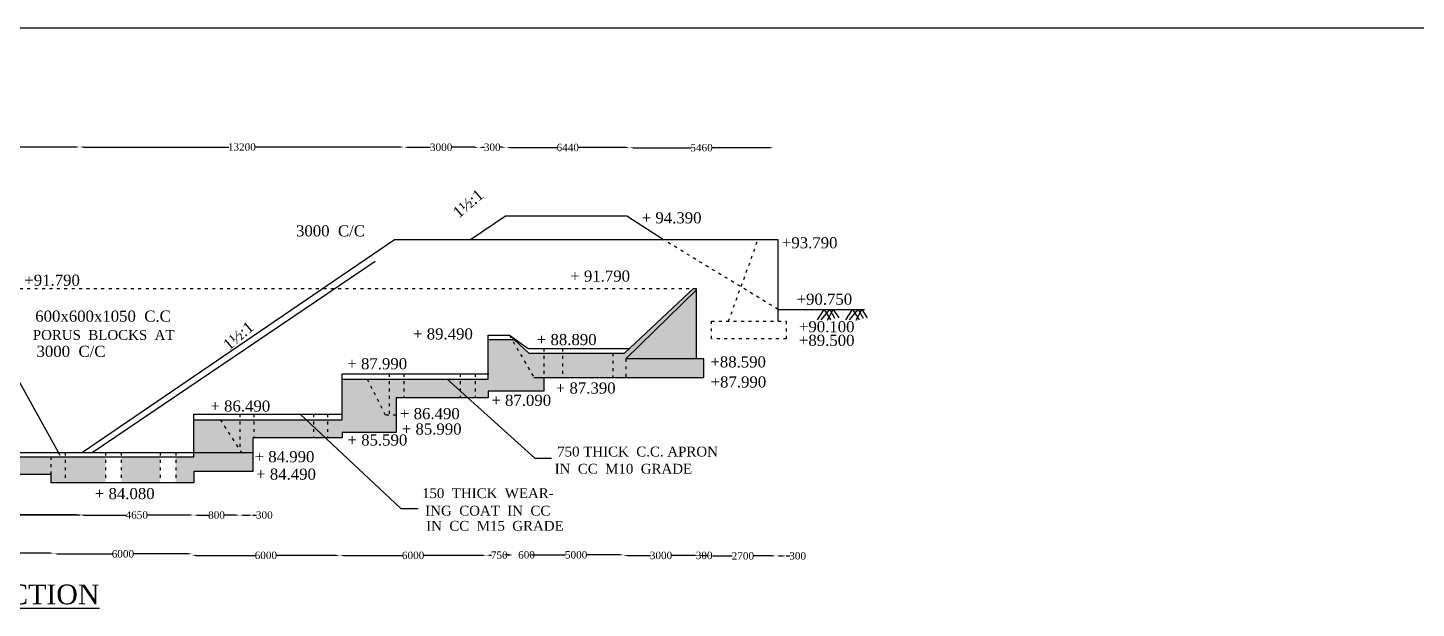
# Model space of a CAD drawing. Header units: millimetres. Extents: x 3154 to 175062, y 3900 to 113809.
# Drawn here: x 31621 to 87885, y 90282 to 113809 of the extents above; entities that cross this region are included whole.
import ezdxf

# ---------------------------------------------------------------- set-up
doc = ezdxf.new("R2010")
doc.units = ezdxf.units.MM
doc.header["$MEASUREMENT"] = 0
doc.header["$PDMODE"] = 66
doc.header["$PDSIZE"] = 170
doc.linetypes.add('ACAD_ISO03W100', pattern=[30, 12, -18])
for name, color, linetype in [('DIM', 5, 'Continuous'), ('DOT LINE', 3, 'ACAD_ISO03W100'), ('DWG. LINE', 1, 'Continuous'), ('HATCH', 2, 'Continuous'), ('TEXT', 7, 'Continuous')]:
    doc.layers.add(name, color=color, linetype=linetype)
doc.layers.add('TITLE', color=7, linetype='Continuous', lineweight=30)
doc.styles.get("Standard").update_dxf_attribs({"font": 'TIMES.TTF', "height": 300})
doc.dimstyles.get("Standard").update_dxf_attribs({"dimtxt": 300, "dimasz": 150, "dimexe": 0.18, "dimexo": 0.0625, "dimgap": 0.09, "dimtad": 0, "dimtih": 1, "dimtoh": 1, "dimdec": 1, "dimzin": 0, "dimdsep": 46, "dimtxsty": 'Standard', "dimcen": 0.09, "dimse1": 1, "dimse2": 1, "dimclrd": 5, "dimclre": 5, "dimclrt": 4, "dimadec": 0, "dimazin": 0, "dimtfac": 1, "dimtdec": 1, "dimtofl": 0, "dimtmove": 0, "dimatfit": 3, "dimfxl": 1, "dimtolj": 1, "dimtzin": 0, "dimarcsym": 0})

# ---------------------------------------------------------------- blocks, each defined once
blk = doc.blocks.new('*D2')
at = {"layer": 'Defpoints', "color": 0}
for p in [(19639, 94067), (33739, 94067), (33739, 94067)]:
    blk.add_point(p, dxfattribs=at)
at = {"layer": 'DIM', "color": 5, "lineweight": -2}
for p, q in [((19789, 94067), (26169, 94067)), ((33589, 94067), (27209, 94067))]:
    blk.add_line(p, q, dxfattribs=at)
at = {"layer": 'DIM', "color": 5}
for points in [[(19789, 94092), (19789, 94042), (19639, 94067)], [(33589, 94092), (33589, 94042), (33739, 94067)]]:
    blk.add_solid(points, dxfattribs=at)
at = {"layer": 'DIM', "color": 4, "insert": (26689, 94067), "char_height": 300, "attachment_point": 5}
blk.add_mtext('\\A1;14100', dxfattribs=at)
blk = doc.blocks.new('*D4')
at = {"layer": 'Defpoints', "color": 0}
for p in [(19614, 108954), (33724, 108976), (33724, 108954)]:
    blk.add_point(p, dxfattribs=at)
at = {"layer": 'DIM', "color": 5, "lineweight": -2}
for p, q in [((19764, 108976), (26149, 108976)), ((33574, 108976), (27188, 108976))]:
    blk.add_line(p, q, dxfattribs=at)
at = {"layer": 'DIM', "color": 5}
for points in [[(19764, 109001), (19764, 108951), (19614, 108976)], [(33574, 109001), (33574, 108951), (33724, 108976)]]:
    blk.add_solid(points, dxfattribs=at)
at = {"layer": 'DIM', "color": 4, "insert": (26668, 108976), "char_height": 300, "attachment_point": 5}
blk.add_mtext('\\A1;14100', dxfattribs=at)
blk = doc.blocks.new('*D5')
at = {"layer": 'Defpoints', "color": 0}
for p in [(33730, 108947), (46860, 108976), (46860, 108947)]:
    blk.add_point(p, dxfattribs=at)
at = {"layer": 'DIM', "color": 5, "lineweight": -2}
for p, q in [((33880, 108976), (39775, 108976)), ((46710, 108976), (40815, 108976))]:
    blk.add_line(p, q, dxfattribs=at)
at = {"layer": 'DIM', "color": 5}
for points in [[(33880, 109001), (33880, 108951), (33730, 108976)], [(46710, 109001), (46710, 108951), (46860, 108976)]]:
    blk.add_solid(points, dxfattribs=at)
at = {"layer": 'DIM', "color": 4, "insert": (40295, 108976), "char_height": 300, "attachment_point": 5}
blk.add_mtext('\\A1;13200', dxfattribs=at)
blk = doc.blocks.new('*D6')
at = {"layer": 'Defpoints', "color": 0}
for p in [(46860, 108976), (49886, 108976), (49886, 108964)]:
    blk.add_point(p, dxfattribs=at)
at = {"layer": 'DIM', "color": 5, "lineweight": -2}
for p, q in [((47010, 108964), (47946, 108964)), ((49736, 108964), (48799, 108964))]:
    blk.add_line(p, q, dxfattribs=at)
at = {"layer": 'DIM', "color": 5}
for points in [[(47010, 108989), (47010, 108939), (46860, 108964)], [(49736, 108989), (49736, 108939), (49886, 108964)]]:
    blk.add_solid(points, dxfattribs=at)
at = {"layer": 'DIM', "color": 4, "insert": (48372, 108964), "char_height": 300, "attachment_point": 5}
blk.add_mtext('\\A1;3000', dxfattribs=at)
blk = doc.blocks.new('*D7')
at = {"layer": 'Defpoints', "color": 0}
for p in [(49886, 108964), (50998, 108964), (50998, 108964)]:
    blk.add_point(p, dxfattribs=at)
at = {"layer": 'DIM', "color": 5, "lineweight": -2}
for p, q in [((50036, 108964), (50126, 108964)), ((50848, 108964), (50757, 108964))]:
    blk.add_line(p, q, dxfattribs=at)
at = {"layer": 'DIM', "color": 5}
for points in [[(50036, 108989), (50036, 108939), (49886, 108964)], [(50848, 108989), (50848, 108939), (50998, 108964)]]:
    blk.add_solid(points, dxfattribs=at)
at = {"layer": 'DIM', "color": 4, "insert": (50442, 108964), "char_height": 300, "attachment_point": 5}
blk.add_mtext('\\A1;300', dxfattribs=at)
blk = doc.blocks.new('*D8')
at = {"layer": 'Defpoints', "color": 0}
for p in [(50997.5, 108964), (56010.5, 108964), (56010.5, 108954)]:
    blk.add_point(p, dxfattribs=at)
at = {"layer": 'DIM', "color": 5, "lineweight": -2}
for p, q in [((51147.5, 108954), (53078.35124, 108954)), ((55860.5, 108954), (53929.64876, 108954))]:
    blk.add_line(p, q, dxfattribs=at)
at = {"layer": 'DIM', "color": 5}
for points in [[(51147.5, 108979), (51147.5, 108929), (50997.5, 108954)], [(55860.5, 108979), (55860.5, 108929), (56010.5, 108954)]]:
    blk.add_solid(points, dxfattribs=at)
at = {"layer": 'DIM', "color": 4, "insert": (53504, 108954), "char_height": 300, "attachment_point": 5}
blk.add_mtext('\\A1;6440', dxfattribs=at)
blk = doc.blocks.new('*D9')
at = {"layer": 'Defpoints', "color": 0}
for p in [(56010, 108954), (61838, 108954), (61838, 108948)]:
    blk.add_point(p, dxfattribs=at)
at = {"layer": 'DIM', "color": 5, "lineweight": -2}
for p, q in [((56160, 108948), (58499, 108948)), ((61688, 108948), (59349, 108948))]:
    blk.add_line(p, q, dxfattribs=at)
at = {"layer": 'DIM', "color": 5}
for points in [[(56160, 108972), (56160, 108922), (56010, 108948)], [(61688, 108972), (61688, 108922), (61838, 108948)]]:
    blk.add_solid(points, dxfattribs=at)
at = {"layer": 'DIM', "color": 4, "insert": (58924, 108948), "char_height": 300, "attachment_point": 5}
blk.add_mtext('\\A1;5460', dxfattribs=at)
blk = doc.blocks.new('*D11')
at = {"layer": 'Defpoints', "color": 0}
for p in [(33739, 94067), (38337, 94067), (38337, 94060)]:
    blk.add_point(p, dxfattribs=at)
at = {"layer": 'DIM', "color": 5, "lineweight": -2}
for p, q in [((33889, 94060), (35606, 94060)), ((38187, 94060), (36470, 94060))]:
    blk.add_line(p, q, dxfattribs=at)
at = {"layer": 'DIM', "color": 5}
for points in [[(33889, 94086), (33889, 94036), (33739, 94060)], [(38187, 94086), (38187, 94036), (38337, 94060)]]:
    blk.add_solid(points, dxfattribs=at)
at = {"layer": 'DIM', "color": 4, "insert": (36038, 94060), "char_height": 300, "attachment_point": 5}
blk.add_mtext('\\A1;4650', dxfattribs=at)
blk = doc.blocks.new('*D12')
at = {"layer": 'Defpoints', "color": 0}
for p in [(38337, 94060), (40202, 94060), (40202, 94056)]:
    blk.add_point(p, dxfattribs=at)
at = {"layer": 'DIM', "color": 5, "lineweight": -2}
for p, q in [((38487, 94056), (38959, 94056)), ((40052, 94056), (39581, 94056))]:
    blk.add_line(p, q, dxfattribs=at)
at = {"layer": 'DIM', "color": 5}
for points in [[(38487, 94081), (38487, 94031), (38337, 94056)], [(40052, 94081), (40052, 94031), (40202, 94056)]]:
    blk.add_solid(points, dxfattribs=at)
at = {"layer": 'DIM', "color": 4, "insert": (39270, 94056), "char_height": 300, "attachment_point": 5}
blk.add_mtext('\\A1;800', dxfattribs=at)
blk = doc.blocks.new('*D13')
at = {"layer": 'Defpoints', "color": 0}
for p in [(40202, 94056), (40741, 94056), (40741, 94056)]:
    blk.add_point(p, dxfattribs=at)
at = {"layer": 'DIM', "color": 5, "lineweight": -2}
for p, q in [((40352, 94056), (40591, 94056)), ((40741, 94056), (40891, 94056))]:
    blk.add_line(p, q, dxfattribs=at)
at = {"layer": 'DIM', "color": 5}
for points in [[(40352, 94081), (40352, 94031), (40202, 94056)], [(40591, 94081), (40591, 94031), (40741, 94056)]]:
    blk.add_solid(points, dxfattribs=at)
at = {"layer": 'DIM', "color": 4, "insert": (41206, 94056), "char_height": 300, "attachment_point": 5}
blk.add_mtext('\\A1;300', dxfattribs=at)
blk = doc.blocks.new('*D14')
at = {"layer": 'Defpoints', "color": 0}
for p in [(19615, 92567), (32680, 92567), (32680, 92514)]:
    blk.add_point(p, dxfattribs=at)
at = {"layer": 'DIM', "color": 5, "lineweight": -2}
for p, q in [((19765, 92514), (25627, 92514)), ((32530, 92514), (26667, 92514))]:
    blk.add_line(p, q, dxfattribs=at)
at = {"layer": 'DIM', "color": 5}
for points in [[(19765, 92540), (19765, 92490), (19615, 92514)], [(32530, 92540), (32530, 92490), (32680, 92514)]]:
    blk.add_solid(points, dxfattribs=at)
at = {"layer": 'DIM', "color": 4, "insert": (26147, 92514), "char_height": 300, "attachment_point": 5}
blk.add_mtext('\\A1;12750', dxfattribs=at)
blk = doc.blocks.new('*D15')
at = {"layer": 'Defpoints', "color": 0}
for p in [(32679.5, 92514.5), (38272, 92514.5), (38272, 92484.5)]:
    blk.add_point(p, dxfattribs=at)
at = {"layer": 'DIM', "color": 5, "lineweight": -2}
for p, q in [((32829.5, 92484.5), (35050.10124, 92484.5)), ((38122, 92484.5), (35901.39876, 92484.5))]:
    blk.add_line(p, q, dxfattribs=at)
at = {"layer": 'DIM', "color": 5}
for points in [[(32829.5, 92509.5), (32829.5, 92459.5), (32679.5, 92484.5)], [(38122, 92509.5), (38122, 92459.5), (38272, 92484.5)]]:
    blk.add_solid(points, dxfattribs=at)
at = {"layer": 'DIM', "color": 4, "insert": (35475.75, 92484.5), "char_height": 300, "attachment_point": 5}
blk.add_mtext('\\A1;6000', dxfattribs=at)
blk = doc.blocks.new('*D16')
at = {"layer": 'Defpoints', "color": 0}
for p in [(38272, 92484.5), (44266, 92484.5), (44266, 92423.5)]:
    blk.add_point(p, dxfattribs=at)
at = {"layer": 'DIM', "color": 5, "lineweight": -2}
for p, q in [((38422, 92423.5), (40843.35124, 92423.5)), ((44116, 92423.5), (41694.64876, 92423.5))]:
    blk.add_line(p, q, dxfattribs=at)
at = {"layer": 'DIM', "color": 5}
for points in [[(38422, 92448.5), (38422, 92398.5), (38272, 92423.5)], [(44116, 92448.5), (44116, 92398.5), (44266, 92423.5)]]:
    blk.add_solid(points, dxfattribs=at)
at = {"layer": 'DIM', "color": 4, "insert": (41269, 92423.5), "char_height": 300, "attachment_point": 5}
blk.add_mtext('\\A1;6000', dxfattribs=at)
blk = doc.blocks.new('*D17')
at = {"layer": 'Defpoints', "color": 0}
for p in [(44266, 92423.5), (50205.5, 92423.5), (50205.5, 92421)]:
    blk.add_point(p, dxfattribs=at)
at = {"layer": 'DIM', "color": 5, "lineweight": -2}
for p, q in [((44416, 92421), (46810.10124, 92421)), ((50055.5, 92421), (47661.39876, 92421))]:
    blk.add_line(p, q, dxfattribs=at)
at = {"layer": 'DIM', "color": 5}
for points in [[(44416, 92446), (44416, 92396), (44266, 92421)], [(50055.5, 92446), (50055.5, 92396), (50205.5, 92421)]]:
    blk.add_solid(points, dxfattribs=at)
at = {"layer": 'DIM', "color": 4, "insert": (47235.75, 92421), "char_height": 300, "attachment_point": 5}
blk.add_mtext('\\A1;6000', dxfattribs=at)
blk = doc.blocks.new('*D18')
at = {"layer": 'Defpoints', "color": 0}
for p in [(50201, 92420), (51254, 92430), (51254, 92420)]:
    blk.add_point(p, dxfattribs=at)
at = {"layer": 'DIM', "color": 5, "lineweight": -2}
for p, q in [((50351, 92430), (50411, 92430)), ((51104, 92430), (51044, 92430))]:
    blk.add_line(p, q, dxfattribs=at)
at = {"layer": 'DIM', "color": 5}
for points in [[(50351, 92454), (50351, 92404), (50201, 92430)], [(51104, 92454), (51104, 92404), (51254, 92430)]]:
    blk.add_solid(points, dxfattribs=at)
at = {"layer": 'DIM', "color": 4, "insert": (50727, 92430), "char_height": 300, "attachment_point": 5}
blk.add_mtext('\\A1;750', dxfattribs=at)
blk = doc.blocks.new('*D19')
at = {"layer": 'Defpoints', "color": 0}
for p in [(51254, 92429.5), (51924, 92445), (51924, 92429.5)]:
    blk.add_point(p, dxfattribs=at)
at = {"layer": 'DIM', "color": 5, "lineweight": -2}
for p, q in [((51104, 92445), (50954, 92445)), ((52074, 92445), (52224, 92445))]:
    blk.add_line(p, q, dxfattribs=at)
at = {"layer": 'DIM', "color": 5}
for points in [[(51104, 92470), (51104, 92420), (51254, 92445)], [(52074, 92470), (52074, 92420), (51924, 92445)]]:
    blk.add_solid(points, dxfattribs=at)
at = {"layer": 'DIM', "color": 4, "insert": (51831.5, 92445), "char_height": 300, "attachment_point": 5}
blk.add_mtext('\\A1;600', dxfattribs=at)
blk = doc.blocks.new('*D20')
at = {"layer": 'Defpoints', "color": 0}
for p in [(51924, 92445), (55758, 92445), (55758, 92445)]:
    blk.add_point(p, dxfattribs=at)
at = {"layer": 'DIM', "color": 5, "lineweight": -2}
for p, q in [((52074, 92445), (53417, 92445)), ((55608, 92445), (54266, 92445))]:
    blk.add_line(p, q, dxfattribs=at)
at = {"layer": 'DIM', "color": 5}
for points in [[(52074, 92470), (52074, 92420), (51924, 92445)], [(55608, 92470), (55608, 92420), (55758, 92445)]]:
    blk.add_solid(points, dxfattribs=at)
at = {"layer": 'DIM', "color": 4, "insert": (53841, 92445), "char_height": 300, "attachment_point": 5}
blk.add_mtext('\\A1;5000', dxfattribs=at)
blk = doc.blocks.new('*D21')
at = {"layer": 'Defpoints', "color": 0}
for p in [(55758, 92427), (58803, 92427), (58803, 92420)]:
    blk.add_point(p, dxfattribs=at)
at = {"layer": 'DIM', "color": 5, "lineweight": -2}
for p, q in [((55908, 92420), (56855, 92420)), ((58653, 92420), (57707, 92420))]:
    blk.add_line(p, q, dxfattribs=at)
at = {"layer": 'DIM', "color": 5}
for points in [[(55908, 92445), (55908, 92395), (55758, 92420)], [(58653, 92445), (58653, 92395), (58803, 92420)]]:
    blk.add_solid(points, dxfattribs=at)
at = {"layer": 'DIM', "color": 4, "insert": (57281, 92420), "char_height": 300, "attachment_point": 5}
blk.add_mtext('\\A1;3000', dxfattribs=at)
blk = doc.blocks.new('*D22')
at = {"layer": 'Defpoints', "color": 0}
for p in [(58803, 92420), (59256, 92420), (59256, 92420)]:
    blk.add_point(p, dxfattribs=at)
at = {"layer": 'DIM', "color": 5, "lineweight": -2}
blk.add_line((58953, 92420), (59106, 92420), dxfattribs=at)
at = {"layer": 'DIM', "color": 5}
for points in [[(58953, 92445), (58953, 92395), (58803, 92420)], [(59106, 92445), (59106, 92395), (59256, 92420)]]:
    blk.add_solid(points, dxfattribs=at)
at = {"layer": 'DIM', "color": 4, "insert": (59029.5, 92420), "char_height": 300, "attachment_point": 5}
blk.add_mtext('\\A1;300', dxfattribs=at)
blk = doc.blocks.new('*D23')
at = {"layer": 'Defpoints', "color": 0}
for p in [(59256, 92427), (61942, 92427), (61942, 92402)]:
    blk.add_point(p, dxfattribs=at)
at = {"layer": 'DIM', "color": 5, "lineweight": -2}
for p, q in [((59406, 92402), (60168, 92402)), ((61792, 92402), (61029, 92402))]:
    blk.add_line(p, q, dxfattribs=at)
at = {"layer": 'DIM', "color": 5}
for points in [[(59406, 92427), (59406, 92377), (59256, 92402)], [(61792, 92427), (61792, 92377), (61942, 92402)]]:
    blk.add_solid(points, dxfattribs=at)
at = {"layer": 'DIM', "color": 4, "insert": (60599, 92402), "char_height": 300, "attachment_point": 5}
blk.add_mtext('\\A1;2700', dxfattribs=at)
blk = doc.blocks.new('*D24')
at = {"layer": 'Defpoints', "color": 0}
for p in [(61942, 92402), (62354, 92402), (62354, 92402)]:
    blk.add_point(p, dxfattribs=at)
at = {"layer": 'DIM', "color": 5, "lineweight": -2}
for p, q in [((62092, 92402), (62204, 92402)), ((62354, 92402), (62504, 92402))]:
    blk.add_line(p, q, dxfattribs=at)
at = {"layer": 'DIM', "color": 5}
for points in [[(62092, 92427), (62092, 92377), (61942, 92402)], [(62204, 92427), (62204, 92377), (62354, 92402)]]:
    blk.add_solid(points, dxfattribs=at)
at = {"layer": 'DIM', "color": 4, "insert": (62819, 92402), "char_height": 300, "attachment_point": 5}
blk.add_mtext('\\A1;300', dxfattribs=at)

msp = doc.modelspace()

# ---------------------------------------------------------------- hatches: boundary and pattern name
at = {"layer": 'HATCH'}
h = msp.add_hatch(dxfattribs=at)
h.set_pattern_fill('AR-CONC', color=256, scale=100, style=0)
h.set_pattern_definition([(50, (0, 0), (717.2602, -62.752), [75, -825]), (355, (0, 0), (-138.7513, 752.192), [60, -660]), (100.4514, (59.8, -5.2), (578.5094, 689.4395), [63.74, -701.142]), (46.1842, (0, 200), (1067.241, -165.519), [112.5, -1237.5]), (96.6356, (88.9, 186.2), (934.663, 974.118), [95.61, -1051.713]), (351.1842, (0, 200), (934.662, 974.119), [90, -990]), (21, (100, 150), (596.907, -402.619), [75, -825]), (326, (100, 150), (243.3153, 725.15), [60, -660]), (71.4514, (149.74, 116.45), (840.2226, 322.5305), [63.74, -701.142]), (37.5, (0, 0), (12.15986, 332.89385), [0, -652, 0, -670, 0, -662.5]), (7.5, (0, 0), (263.0695, 394.4117), [0, -382, 0, -637, 0, -252.5]), (327.5, (-223, 0), (533.82244, -22.5549), [0, -250, 0, -780, 0, -1035]), (317.5, (-323, 0), (583.1862, 100.105), [0, -325, 0, -518, 0, -735])])
h.paths.add_polyline_path([(21307.5, 96419), (20734, 96419), (20734, 95703.5), (21307.5, 95703.5)])
h.paths.add_polyline_path([(23671.5, 96419), (21307.5, 96419), (21307.5, 95703.5), (23671.5, 95703.5)])
h.paths.add_polyline_path([(24292, 96419), (23671.5, 96419), (23671.5, 95703.5), (24292, 95703.5)])
h.paths.add_polyline_path([(26480.75, 96419), (24292, 96419), (24292, 95703.5), (26480.75, 95703.5)])
h.paths.add_polyline_path([(27122.5, 96419), (26480.75, 96419), (26480.75, 95703.5), (27122.5, 95703.5)])
h.paths.add_polyline_path([(29656, 96419), (27122.5, 96419), (27122.5, 95703.5), (29656, 95703.5)])
h.paths.add_polyline_path([(30233, 96419), (29656, 96419), (29656, 95703.5), (30233, 95703.5)])
h.paths.add_polyline_path([(32573.5, 96419), (30233, 96419), (30233, 95703.5), (32573.5, 95703.5)])
h.paths.add_polyline_path([(33133.5, 96419), (32573.5, 96419), (32573.5, 95703.5), (32573.5, 95365.5), (33133.5, 95365.5)])
h.paths.add_polyline_path([(34772.5, 96419), (33133.5, 96419), (33133.5, 95365.5), (34772.5, 95365.5)])
h.paths.add_polyline_path([(36979.5, 96419), (35408.5, 96419), (35408.5, 95365.5), (36979.5, 95365.5)])
h.paths.add_polyline_path([(38355.5, 95830), (40736.5, 95830), (40736.5, 96556), (40736.5, 96592.5), (38368.5, 96592.5), (38344, 96592.5), (38344, 96419), (37614, 96419), (37614, 95365.5), (38355.5, 95365.5)])
h.paths.add_polyline_path([(40736.5, 97184), (44361, 97184), (44361, 97408), (46551, 97408), (46551, 98109), (46119.5, 98109), (45387, 99563), (44360.5, 99563), (44360.5, 97923.5), (38344, 97923.5), (38344, 96592.5), (38368.5, 96592.5), (40736.5, 96592.5)])
h.paths.add_polyline_path([(52538.5, 99633.5), (52128.5, 99633.5), (51243.14, 101168), (50273, 101168), (50273, 99563), (45387, 99563), (46119.5, 98109), (46551, 98109), (46551, 98810), (49739, 98810), (50273.5, 98810), (50273.5, 99075), (52538.5, 99075)])
h.paths.add_polyline_path([(52538.5, 100616), (51931.5, 100616), (51334.28, 101168), (51243.14, 101168), (52128.5, 99633.5), (52538.5, 99633.5)], flags=17)
h.paths.add_polyline_path([(59017, 100385), (55861, 100385), (58720.5, 103191), (58720.5, 103234), (58594.38, 103233.98), (55806.5, 100616), (52538.5, 100616), (52538.5, 99633.5), (59017, 99633.5)])
h.paths.add_polyline_path([(58720.5, 103191), (55861, 100385), (58720.5, 100385)], flags=17)

# ---------------------------------------------------------------- linework, layer by layer
at = {"layer": 'DOT LINE', "ltscale": 10}
for points in [[(62026, 102394.5), (57389, 105213.5)], [(60020.5, 101917), (61208, 105210.5)], [(58720.5, 103234), (10399.42, 103227.51)], [(51139, 101348.5), (52128.5, 99633.5)], [(52538.5, 100806), (52538.5, 99633.5)], [(53286.5, 100806), (53286.5, 99633.5)], [(55325.5, 100616), (55325.5, 99633.5)], [(55861, 100385), (55861, 99633.5)], [(46263.5, 99786.5), (46263.5, 98109)], [(46862.5, 99786.5), (46862.5, 98810)], [(49136.5, 99786.5), (49136.5, 98810)], [(49755.5, 99786.5), (49755.5, 98810)], [(46551, 98109), (46119.5, 98109), (45387, 99563)], [(39416, 97923.5), (40279.5, 96592.5)], [(40209.5, 98145.5), (40209.5, 96700.4)], [(40778, 98145.5), (40778, 97184)], [(43195, 98145.5), (43195, 97184)], [(43764.5, 98145.5), (43764.5, 97184)], [(32573.5, 95703.5), (32573.5, 96592.5)], [(33133.5, 96592.5), (33133.5, 95365.5)], [(34772.5, 96592.5), (34772.5, 95365.5)], [(35408.5, 96592.5), (35408.5, 95365.5)], [(36979.5, 96592.5), (36979.5, 95365.5)], [(37614, 96592.5), (37614, 95365.5)]]:
    msp.add_lwpolyline(points, dxfattribs=at)
msp.add_lwpolyline([(59325, 101917), (62358.5, 101917), (62358.5, 101206.5), (59325, 101206.5)], close=True, dxfattribs=at)
at = {"layer": 'DWG. LINE'}
for points in [[(57389, 105213.5), (55893, 106174), (50982, 106174), (49560, 105213.5)], [(62026, 101917), (62026, 105213.5), (46475, 105213.5), (33840, 96592.5)], [(34236.5, 96592.5), (45704, 104351.5)], [(9200, 103845), (19743.5, 96419), (38344, 96419), (38344, 98145.5), (44366.5, 98145.5)], [(9291.5, 104007.5), (19824, 96592.5), (38368.5, 96592.5)], [(51139, 101348.5), (51931.5, 100616), (55806.5, 100616), (58612.5, 103251)], [(52128.5, 99633.5), (59017, 99633.5), (59017, 100385), (55861, 100385), (58720.5, 103191)], [(58720.5, 100385), (58720.5, 103234)], [(62026, 102394.5), (65527.5, 102394.5)], [(44360.5, 99563), (50273, 99563), (50273, 101348.5), (51139, 101348.5), (51893.5, 100806), (56020.5, 100806)], [(50273, 101168), (51351.5, 101168)], [(38344, 97923.5), (44360.5, 97923.5), (44360.5, 99786.5), (50298.5, 99786.5)], [(52538.5, 99633.5), (52538.5, 99075), (50273.5, 99075), (50273.5, 98810), (49739, 98810)], [(49739, 98810), (46551, 98810), (46551, 97408)], [(46551, 97408), (44361, 97408), (44361, 97184)], [(40736.5, 96556), (40736.5, 95830), (38355.5, 95830), (38355.5, 95365.5), (32573.5, 95365.5), (32573.5, 95703.5), (20388, 95703.5), (20388, 95266.5), (19556.5, 95266.5), (18454.19, 97327.09)], [(44361, 97184), (40736.5, 97184), (40736.5, 96556)], [(38368.5, 96592.5), (40736.5, 96592.5)], [(19639.29, 94067.14), (33739.29, 94067.14)]]:
    msp.add_lwpolyline(points, dxfattribs=at)
at = {"layer": 'HATCH'}
for points in [[(63616.5, 101966), (63891, 102394.5), (64156, 101967)], [(63768.5, 101964.5), (64122, 102394.5), (64314.5, 102045)], [(64028.5, 101955), (64262.5, 102394.5), (64486, 102051)], [(64772, 101966), (65046.5, 102394.5), (65311.5, 101967)], [(64924, 101964.5), (65277.5, 102394.5), (65470, 102045)], [(65184, 101955), (65418, 102394.5), (65641.5, 102051)]]:
    msp.add_lwpolyline(points, dxfattribs=at)
at = {"layer": 'TITLE'}
msp.add_line((3154.36, 113808.68), (174876.08, 113808.68), dxfattribs=at)

# ---------------------------------------------------------------- texts
at = {"layer": 'TEXT'}
for p in [(49085.3, 106069.76), (39774.3, 100710.76)]:
    msp.add_text('1½:1', height=450, rotation=40.46685, dxfattribs=at).set_placement(p)
for s, height, p in [('3000  C/C', 450, (42491, 105352.5)), ('+ 94.390', 450, (56501, 105880.5)), ('+93.790', 450, (62179.5, 104870)), ('F.S.L  +91.790', 450, (29629.5, 103352.5)), ('+ 91.790', 450, (53603.5, 103520.5)), ('+90.750', 450, (62775.5, 102584)), ('600x600x1050  C.C', 450, (31924, 101896.33)), ('+90.100', 450, (62870, 101467.5)), ('PORUS  BLOCKS  AT  ', 400, (31826, 101158.83)), ('+ 89.490', 450, (47234.5, 101175.5)), ('+ 88.890', 450, (52249, 100947.5)), ('+89.500', 450, (62870, 100916)), ('3000  C/C', 450, (31975.5, 100469.5)), ('+ 87.990', 450, (44570.5, 99966.5)), ('+88.590', 450, (59281.5, 100041.5)), ('+87.990', 450, (59292, 99228.5)), ('+ 87.390', 450, (53019.5, 98982)), ('+ 86.490', 450, (39022.5, 98251)), ('+ 87.090', 450, (50406.5, 98484.5)), ('+ 86.490', 450, (46704, 97945)), ('+ 85.990', 450, (46778, 97322)), ('+ 85.590', 450, (44577.5, 96877)), ('750 THICK  C.C. APRON', 400, (53073.5, 96431.83)), ('+ 84.990', 450, (40813, 96199)), ('+ 84.490', 450, (40876, 95491.5)), ('IN  CC  M10  GRADE', 400, (52972, 95735.83)), ('+ 84.080', 450, (34339, 94703)), ('150  THICK  WEAR-', 400, (47595.5, 94745.33)), ('ING  COAT  IN  CC', 400, (47729.5, 94036)), ('IN  CC  M15  GRADE', 400, (47765, 93422))]:
    msp.add_text(s, height=height, dxfattribs=at).set_placement(p)
at = {"layer": 'TITLE'}
msp.add_text('%%ULONGITUDINAL  SECTION', height=800, dxfattribs=at).set_placement((19689, 90442))

# ---------------------------------------------------------------- dimensions: what is measured, and where the dimension line sits
at = {"layer": 'DIM'}
for p1, p2, distance, text, picture, middle in [((19613.5, 108954), (33723.5, 108954), 22, '14100', '*D4', (26668.5, 108976)), ((33730.31, 108947.36), (46859.5, 108947.36), 28.64, '13200', '*D5', (40294.91, 108976)), ((46859.5, 108976), (49885.5, 108976), -12, '3000', '*D6', (48372.5, 108964)), ((49885.5, 108964), (50997.5, 108964), 0, '300', '*D7', (50441.5, 108964)), ((50997.5, 108964), (56010.5, 108964), -10, '6440', '*D8', (53504, 108954)), ((56010.5, 108954), (61837.5, 108954), -6.5, '5460', '*D9', (58924, 108947.5)), ((19639.29, 94067.14), (33739.29, 94067.14), 0, '14100', '*D2', (26689.29, 94067.14)), ((33739.29, 94067.14), (38337, 94067.14), -6.64, '4650', '*D11', (36038.14, 94060.5)), ((38337, 94060.5), (40202.5, 94060.5), -4.5, '800', '*D12', (39269.75, 94056)), ((40202.5, 94056), (40741, 94056), 0, '300', '*D13', (41206.45, 94056)), ((19615, 92567), (32679.5, 92567), -52.5, '12750', '*D14', (26147.25, 92514.5)), ((32679.5, 92514.5), (38272, 92514.5), -30, '6000', '*D15', (35475.75, 92484.5)), ((38272, 92484.5), (44266, 92484.5), -61, '6000', '*D16', (41269, 92423.5)), ((44266, 92423.5), (50205.5, 92423.5), -2.5, '6000', '*D17', (47235.75, 92421)), ((50200.64, 92420.19), (51254, 92420.19), 9.31, '750', '*D18', (50727.32, 92429.5)), ((51924, 92445), (55758.5, 92445), 0, '5000', '*D20', (53841.25, 92445)), ((55758.5, 92427), (58803, 92427), -7, '3000', '*D21', (57280.75, 92420)), ((59256, 92427), (61941.5, 92427), -25, '2700', '*D23', (60598.75, 92402)), ((61941.5, 92402), (62353.5, 92402), 0, '300', '*D24', (62818.95, 92402))]:
    dim = msp.add_aligned_dim(p1=p1, p2=p2, distance=distance, text=text, dimstyle='Standard', dxfattribs=at)
    dim.commit()
    dim.dimension.update_dxf_attribs({"geometry": picture, "text_midpoint": middle})
for base, p1, p2, text, picture, middle in [((51924, 92445), (51254, 92429.5), (51924, 92429.5), '600', '*D19', (51831.5, 92445)), ((59256, 92420), (58803, 92420), (59256, 92420), '300', '*D22', (59029.5, 92420))]:
    dim = msp.add_linear_dim(base=base, p1=p1, p2=p2, angle=0, text=text, dimstyle='Standard', dxfattribs=at)
    dim.commit()
    dim.dimension.update_dxf_attribs({"geometry": picture, "text_midpoint": middle, "dimtype": 161})

# ---------------------------------------------------------------- leaders
for points in [[(32932.5, 96478.5), (31028.47, 99911.63)], [(48615.5, 99563), (52163.5, 96360), (52844.5, 96360)], [(42657, 98145.5), (46743, 94324), (47443.5, 94324)]]:
    msp.add_leader(points, dimstyle='Standard', override={"dimgap": 0.09, "dimtad": 0}, dxfattribs=at)

doc.saveas('drawing.dxf')
